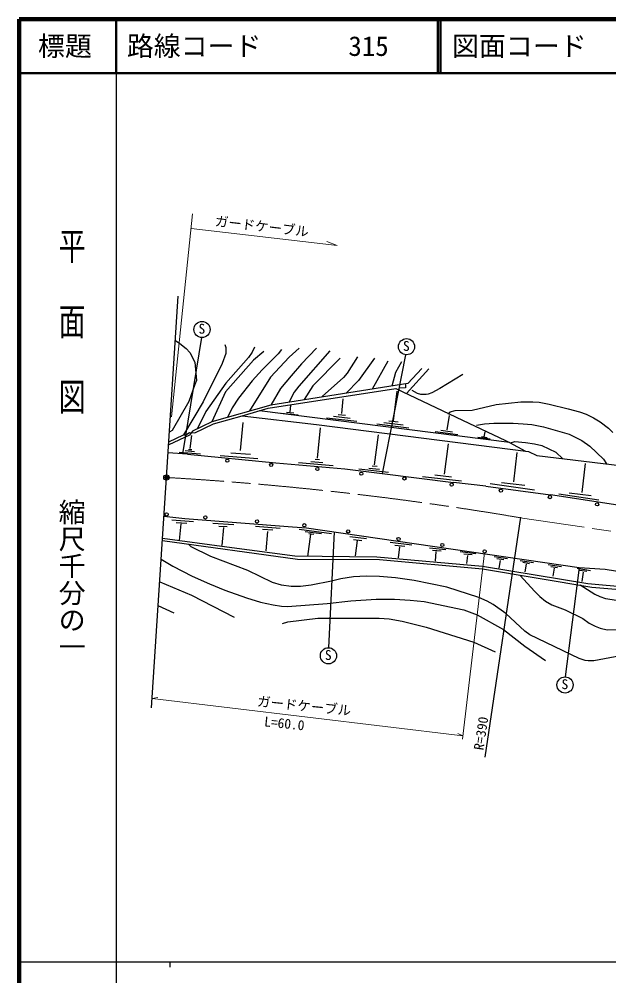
# Model space of a CAD drawing. Units: millimetres, scale not verified. Extents: x 40000 to 680000, y 20000 to 380000.
# Drawn here: x 40000 to 149512, y 202409 to 380000 of the extents above; entities that cross this region are included whole.
import ezdxf
from ezdxf.enums import TextEntityAlignment as Align

# ---------------------------------------------------------------- set-up
doc = ezdxf.new("R2010")
doc.units = ezdxf.units.MM
doc.header["$LTSCALE"] = 1000
doc.header["$PDMODE"] = 32
doc.header["$PDSIZE"] = 500
doc.linetypes.add('CHAIN', pattern=[18.5, 12, -1.5, 3.5, -1.5])
for name, color, linetype, lineweight in [('M-BGD', 7, 'Continuous', 25), ('M-BMK', 2, 'CHAIN', 13), ('M-BMK-HTXT', 7, 'Continuous', 13), ('M-BMK-SRVR', 3, 'Continuous', 25), ('M-STR-HTXT', 7, 'Continuous', 13), ('M-TTL', 2, 'Continuous', 140), ('M-TTL-BAND', 7, 'Continuous', 25), ('M-TTL-LINE', 7, 'Continuous', 50)]:
    doc.layers.add(name, color=color, linetype=linetype, lineweight=lineweight)
doc.layers.add('M-OTRS', color=6, linetype='Continuous')
doc.layers.add('M-TTL-TXT', color=7, linetype='Continuous')
doc.styles.add('@ＭＳ ゴシック', font='')
doc.styles.add('ＭＳ ゴシック', font='')
doc.styles.get('@ＭＳ ゴシック').set_extended_font_data('@MS Gothic')
doc.styles.get('ＭＳ ゴシック').set_extended_font_data('MS Gothic')

msp = doc.modelspace()

# ---------------------------------------------------------------- linework, layer by layer
at = {"layer": 'M-BGD'}
for p, q in [((69007, 320349), (69834, 319800)), ((69834, 319800), (71019, 318869)), ((73859, 320896), (70322, 299293)), ((71019, 318869), (71697, 318107)), ((71697, 318107), (72628, 316329)), ((92017, 318954), (90154, 317260)), ((97689, 318446), (91932, 311842)), ((95234, 318954), (92440, 315990)), ((72628, 316329), (72967, 312942)), ((90154, 317260), (86683, 313535)), ((99637, 317091), (94557, 311926)), ((102854, 317345), (100907, 314297)), ((105987, 317091), (103023, 312942)), ((108442, 316498), (105563, 311334)), ((111732, 317708), (107426, 295670)), ((110982, 316414), (109881, 314382)), ((92440, 315990), (90493, 313789)), ((109881, 314382), (109204, 311842)), ((116062, 315059), (111913, 310487)), ((114792, 315144), (112167, 312350)), ((72967, 312942), (72628, 312180)), ((86683, 313535), (82788, 307270)), ((90493, 313789), (88545, 311418)), ((100229, 313450), (96250, 309979)), ((100907, 314297), (100229, 313450)), ((103023, 312942), (100737, 310572)), ((122412, 314043), (118094, 311418)), ((72628, 312180), (71527, 309048)), ((86259, 307778), (109966, 311418)), ((112167, 312350), (86767, 308370)), ((88545, 311418), (86767, 308370)), ((91932, 311842), (91085, 310741)), ((94557, 311926), (92948, 309386)), ((109523, 305463), (110214, 310972)), ((109966, 311418), (122327, 305576)), ((111744, 311588), (110559, 311503)), ((111744, 312180), (111744, 311588)), ((113945, 310487), (113014, 311080)), ((118094, 311418), (116655, 310656)), ((71527, 309048), (68395, 303629)), ((91085, 310741), (90154, 308963)), ((99949, 306783), (100159, 309522)), ((114623, 310318), (113945, 310487)), ((115554, 310318), (114623, 310318)), ((115977, 310402), (115554, 310318)), ((116655, 310656), (115977, 310402)), ((86767, 308370), (75761, 305238)), ((81433, 306338), (86259, 307778)), ((131048, 301428), (84651, 307270)), ((90351, 307132), (90476, 308302)), ((120041, 307100), (120973, 307354)), ((120973, 307354), (124105, 307439)), ((124105, 307439), (128593, 308455)), ((128593, 308455), (133165, 308963)), ((133165, 308963), (135366, 308963)), ((135366, 308963), (136551, 308878)), ((136551, 308878), (138414, 308540)), ((138414, 308540), (141970, 307693)), ((141970, 307693), (144087, 307100)), ((76099, 304899), (81433, 306338)), ((81433, 306338), (95234, 304730)), ((88681, 306883), (91818, 306563)), ((89641, 307054), (91037, 306922)), ((97058, 306011), (102722, 305356)), ((98357, 306315), (101482, 305952)), ((99223, 306631), (100616, 306502)), ((119863, 306420), (119442, 303775)), ((119618, 306762), (120041, 307100)), ((122327, 305576), (130286, 301766)), ((144087, 307100), (145272, 306677)), ((145272, 306677), (146627, 306000)), ((146627, 306000), (147897, 305238)), ((75761, 305238), (72205, 303544)), ((72628, 303206), (76099, 304899)), ((81077, 299916), (81586, 305147)), ((95234, 304730), (134604, 299734)), ((95413, 298514), (95986, 304119)), ((106423, 304892), (112356, 304138)), ((107704, 305156), (111303, 304717)), ((108670, 305454), (110390, 305261)), ((118306, 303716), (120471, 303424)), ((124952, 304645), (126391, 304899)), ((126391, 304899), (128169, 304984)), ((128169, 304984), (131725, 304984)), ((131725, 304984), (133588, 304899)), ((133588, 304899), (135197, 304730)), ((135197, 304730), (137398, 304306)), ((137398, 304306), (142139, 302952)), ((147897, 305238), (149421, 304052)), ((149421, 304052), (150267, 303290)), ((67802, 301512), (70511, 302867)), ((71612, 302782), (67802, 301004)), ((68395, 303629), (67971, 303375)), ((70511, 302867), (70935, 302867)), ((70935, 302867), (71612, 303290)), ((72205, 303544), (71612, 302782)), ((71612, 303290), (72628, 303206)), ((71782, 300277), (72046, 302717)), ((105986, 297253), (106735, 302823)), ((117253, 303471), (121466, 302921)), ((127477, 302051), (125183, 302339)), ((126915, 302300), (125854, 302449)), ((126385, 302488), (126518, 303369)), ((142139, 302952), (144510, 301766)), ((119002, 295518), (119708, 301174)), ((130286, 301766), (131048, 301428)), ((131048, 301428), (134051, 299805)), ((131237, 301380), (132064, 301597)), ((132064, 301597), (134011, 301428)), ((134011, 301428), (135705, 301174)), ((135705, 301174), (137059, 300835)), ((137059, 300835), (139684, 299650)), ((144510, 301766), (145949, 300750)), ((145949, 300750), (148489, 298295)), ((71273, 299226), (67633, 299480)), ((69729, 299645), (73678, 299312)), ((70835, 299909), (72555, 299768)), ((71273, 299226), (87664, 297654)), ((71467, 300119), (72081, 300084)), ((77321, 299021), (84324, 298424)), ((79339, 299495), (82938, 299231)), ((131873, 294092), (132505, 299568)), ((134604, 299734), (136128, 298972)), ((136128, 298972), (156279, 296602)), ((139684, 299650), (140954, 298380)), ((87664, 297654), (100499, 296519)), ((91867, 297671), (98338, 297156)), ((94184, 297905), (96384, 297730)), ((94957, 298327), (95799, 298280)), ((104944, 296679), (106922, 296492)), ((105541, 297054), (106466, 296995)), ((144564, 292143), (145143, 297541)), ((148489, 298295), (149082, 297448)), ((100499, 296519), (107426, 295670)), ((103095, 296539), (108560, 295931)), ((107426, 295670), (120634, 293977)), ((114916, 295092), (122148, 294285)), ((117181, 295390), (120305, 295057)), ((126645, 293300), (120634, 293977)), ((126645, 293300), (138668, 291691)), ((127449, 293802), (135717, 292617)), ((129582, 294013), (133927, 293486)), ((204877, 281446), (138668, 291691)), ((140193, 291906), (147671, 290800)), ((142168, 292090), (146196, 291564)), ((68341, 287079), (72383, 286726)), ((69156, 286543), (71141, 286446)), ((70057, 286324), (69716, 283222)), ((75951, 286434), (79871, 286166)), ((133080, 287542), (126476, 243008)), ((77095, 285886), (78654, 285825)), ((77923, 285642), (77631, 282318)), ((83895, 285865), (88461, 285536)), ((85174, 285298), (87128, 285189)), ((86142, 284915), (85831, 281298)), ((90747, 285764), (93371, 285595)), ((92017, 285341), (98028, 284494)), ((93117, 284918), (96165, 284494)), ((93371, 285595), (144002, 278229)), ((94133, 284410), (93541, 280261)), ((93795, 284494), (94726, 284410)), ((98529, 284845), (97435, 263328)), ((66628, 283635), (78555, 282039)), ((101426, 283972), (104478, 283623)), ((102092, 283394), (103616, 283224)), ((102769, 283224), (102384, 280368)), ((108894, 282912), (112949, 282401)), ((109771, 282346), (111616, 282182)), ((110611, 282044), (110400, 279998)), ((116217, 281872), (119237, 281531)), ((116741, 281446), (118397, 281300)), ((117410, 281178), (117240, 279400)), ((121879, 281166), (124789, 280825)), ((122561, 280752), (124107, 280606)), ((123231, 280460), (123084, 278926)), ((128223, 280241), (130694, 279851)), ((128722, 279875), (129976, 279680)), ((129319, 279534), (129079, 278084)), ((133038, 279540), (135510, 279150)), ((133537, 279175), (134792, 278980)), ((134134, 278834), (133894, 277383)), ((138237, 278784), (140709, 278394)), ((138736, 278418), (139990, 278224)), ((139333, 278077), (139093, 276627)), ((144002, 278229), (141377, 257909)), ((143636, 278073), (146108, 277684)), ((144002, 278229), (148828, 277890)), ((144135, 277708), (145389, 277513)), ((144732, 277367), (144483, 275628)), ((68818, 269762), (65816, 271105))]:
    msp.add_line(p, q, dxfattribs=at)
for points in [[(83719, 319123), (83296, 318192), (82619, 317176), (78385, 312434), (74660, 307185), (73051, 303883)], [(85413, 318276), (83550, 316668), (78301, 310826), (75761, 305238)], [(78216, 319631), (78385, 319038), (78385, 317938), (77708, 316075)], [(88715, 318700), (88122, 317853), (85159, 314890), (83296, 312858), (80756, 309640), (79571, 307862), (78724, 306084)], [(77708, 316075), (74152, 308963), (70511, 302867)], [(66892, 287719), (70765, 287288), (90747, 285764)], [(66600, 283215), (91678, 279753), (106918, 279668), (126053, 277975), (146373, 274588), (164237, 273064), (184727, 267984), (205047, 264005), (228161, 258078), (228781, 259195)], [(152638, 261973), (146711, 260872), (145695, 260872), (145103, 260957), (144002, 261296), (134858, 265698), (133927, 266376), (130371, 269678), (128000, 271371), (126899, 271964), (125375, 272641), (119449, 274588), (113353, 275774), (109881, 276282), (106918, 276536), (104463, 276620), (102092, 276451), (99721, 276112), (98028, 275689), (94218, 274927), (92271, 274673), (90493, 274673), (88715, 274927), (87021, 275435), (82449, 277636), (75591, 280261), (71951, 282039), (71440, 282547)], [(78555, 282039), (91170, 280346), (106410, 280176), (126053, 278483), (145611, 275266), (161359, 273826), (167539, 272895), (186335, 268154), (205385, 264428), (214529, 262142)], [(66378, 279779), (68564, 278483), (72120, 276620), (75337, 275181), (78216, 273996), (82195, 272556), (84820, 271794), (87191, 271286), (88715, 271032), (89815, 270948), (97181, 271540), (101584, 272048), (106325, 272302), (109712, 272302), (112591, 272133), (115215, 271879), (122581, 270355), (125037, 269424), (129947, 266714), (133927, 263582), (137737, 260957)], [(148828, 277890), (164491, 275350), (168725, 274842), (196118, 270535)], [(66103, 275536), (72035, 273064), (79909, 269000)], [(132995, 276790), (135789, 273742), (136721, 272810), (137737, 271964), (138922, 271286), (141377, 270355), (144679, 268746), (145865, 267900), (146965, 267307), (147897, 266968), (149167, 266630), (156363, 266714), (158141, 266460), (159750, 266037), (163137, 264513), (166185, 262481), (169995, 259179), (170587, 258840), (173043, 258163), (175075, 257486), (176175, 256978), (178461, 255454)], [(144171, 275012), (146881, 273234), (147812, 272810), (148913, 272472), (150945, 272133), (154331, 271794), (156533, 271794), (158480, 271625), (159581, 271456), (163475, 270186)], [(88884, 267815), (89900, 268154), (95488, 268831), (106833, 268831), (108696, 268662), (111151, 268238), (115554, 267138), (124444, 264344), (128423, 262566)]]:
    msp.add_lwpolyline(points, dxfattribs=at)
for centre, radius in [((73964, 322393), 1500), ((111939, 319194), 1500), ((78659, 298041), 300), ((86803, 297249), 300), ((95376, 296494), 300), ((103538, 295620), 300), ((111553, 294730), 300), ((120316, 293600), 300), ((129469, 292474), 300), ((138570, 291275), 300), ((147324, 289932), 300), ((67385, 288059), 300), ((74580, 287500), 300), ((84175, 286758), 300), ((92957, 286055), 300), ((101105, 284913), 300), ((110459, 283503), 300), ((118584, 282379), 300), ((126439, 281197), 300), ((97435, 261828), 1500), ((141377, 256409), 1500)]:
    msp.add_circle(centre, radius, dxfattribs=at)
at = {"layer": 'M-BMK'}
msp.add_line((133066, 287447), (166441, 282495), dxfattribs=at)
msp.add_arc((32428, -304874), 600809, 80.3573, 86.66697, dxfattribs=at)
at = {"layer": 'M-BMK-HTXT'}
for p, q in [((71923, 341121), (99065, 337963)), ((99065, 337963), (97140, 338727)), ((122329, 246368), (126391, 280938)), ((64701, 253907), (65726, 254054)), ((64701, 253907), (122401, 246981)), ((122401, 246981), (121440, 247367))]:
    msp.add_line(p, q, dxfattribs=at)
at = {"layer": 'M-BMK-SRVR'}
for p, q in [((67359, 294919), (69539, 328568)), ((64588, 252161), (67359, 294919))]:
    msp.add_line(p, q, dxfattribs=at)
msp.add_circle((67359, 294919), 500, dxfattribs=at)
msp.add_point((67359, 294919), dxfattribs=at)
at = {"layer": 'M-OTRS'}
msp.add_point((67359, 294919), dxfattribs=at)
at = {"layer": 'M-STR-HTXT'}
msp.add_line((72205, 343846), (68310, 306169), dxfattribs=at)
at = {"layer": 'M-TTL'}
for p, q in [((40000, 380000), (40000, 20000)), ((680000, 380000), (40000, 380000))]:
    msp.add_line(p, q, dxfattribs=at)
at = {"layer": 'M-TTL-BAND'}
for p, q in [((58000, 370000), (58000, 20000)), ((40000, 205000), (579000, 205000)), ((68000, 205000), (68000, 204000))]:
    msp.add_line(p, q, dxfattribs=at)
at = {"layer": 'M-TTL-LINE'}
for p, q in [((58000, 380000), (58000, 370000)), ((117750, 380000), (117750, 370000)), ((118250, 380000), (118250, 370000)), ((40000, 370000), (680000, 370000))]:
    msp.add_line(p, q, dxfattribs=at)

# ---------------------------------------------------------------- texts
at = {"layer": 'M-BGD', "style": 'ＭＳ ゴシック'}
for p in [(73306, 321064), (111280, 317865), (96777, 260499), (140719, 255080)]:
    msp.add_text('S', height=1833, dxfattribs=at).set_placement(p, align=Align.BOTTOM_LEFT)
msp.add_text('R=390', height=1833, rotation=81.565, dxfattribs=at).set_placement((126759, 244121), align=Align.BOTTOM_LEFT)
at = {"layer": 'M-BMK-HTXT', "style": 'ＭＳ ゴシック'}
for s, rotation, p in [('ガードケーブル', 353.365, (76215, 341098)), ('ガードケーブル', 354.134, (84063, 251962)), ('L=60.0', 354.134, (85387, 248190))]:
    msp.add_text(s, height=1833, rotation=rotation, dxfattribs=at).set_placement(p, align=Align.BOTTOM_LEFT)
at = {"layer": 'M-TTL-BAND', "style": '@ＭＳ ゴシック', "width": 1.4}
msp.add_text('平  面  図', height=3666, rotation=270, dxfattribs=at).set_placement((49777, 306475), align=Align.MIDDLE_RIGHT)
at = {"layer": 'M-TTL-BAND', "style": '@ＭＳ ゴシック'}
msp.add_text('縮尺千分の一', height=3666, rotation=270, dxfattribs=at).set_placement((49777, 261030), align=Align.MIDDLE_RIGHT)
at = {"layer": 'M-TTL-TXT', "style": 'ＭＳ ゴシック'}
msp.add_text('標題', height=3666, dxfattribs=at).set_placement((48500, 375000), align=Align.MIDDLE_CENTER)
for s, p in [('路線コード', (60000, 375000)), ('315', (101142, 375000)), ('図面コード', (120380, 375000))]:
    msp.add_text(s, height=3666, dxfattribs=at).set_placement(p, align=Align.MIDDLE_LEFT)

doc.saveas('drawing.dxf')
